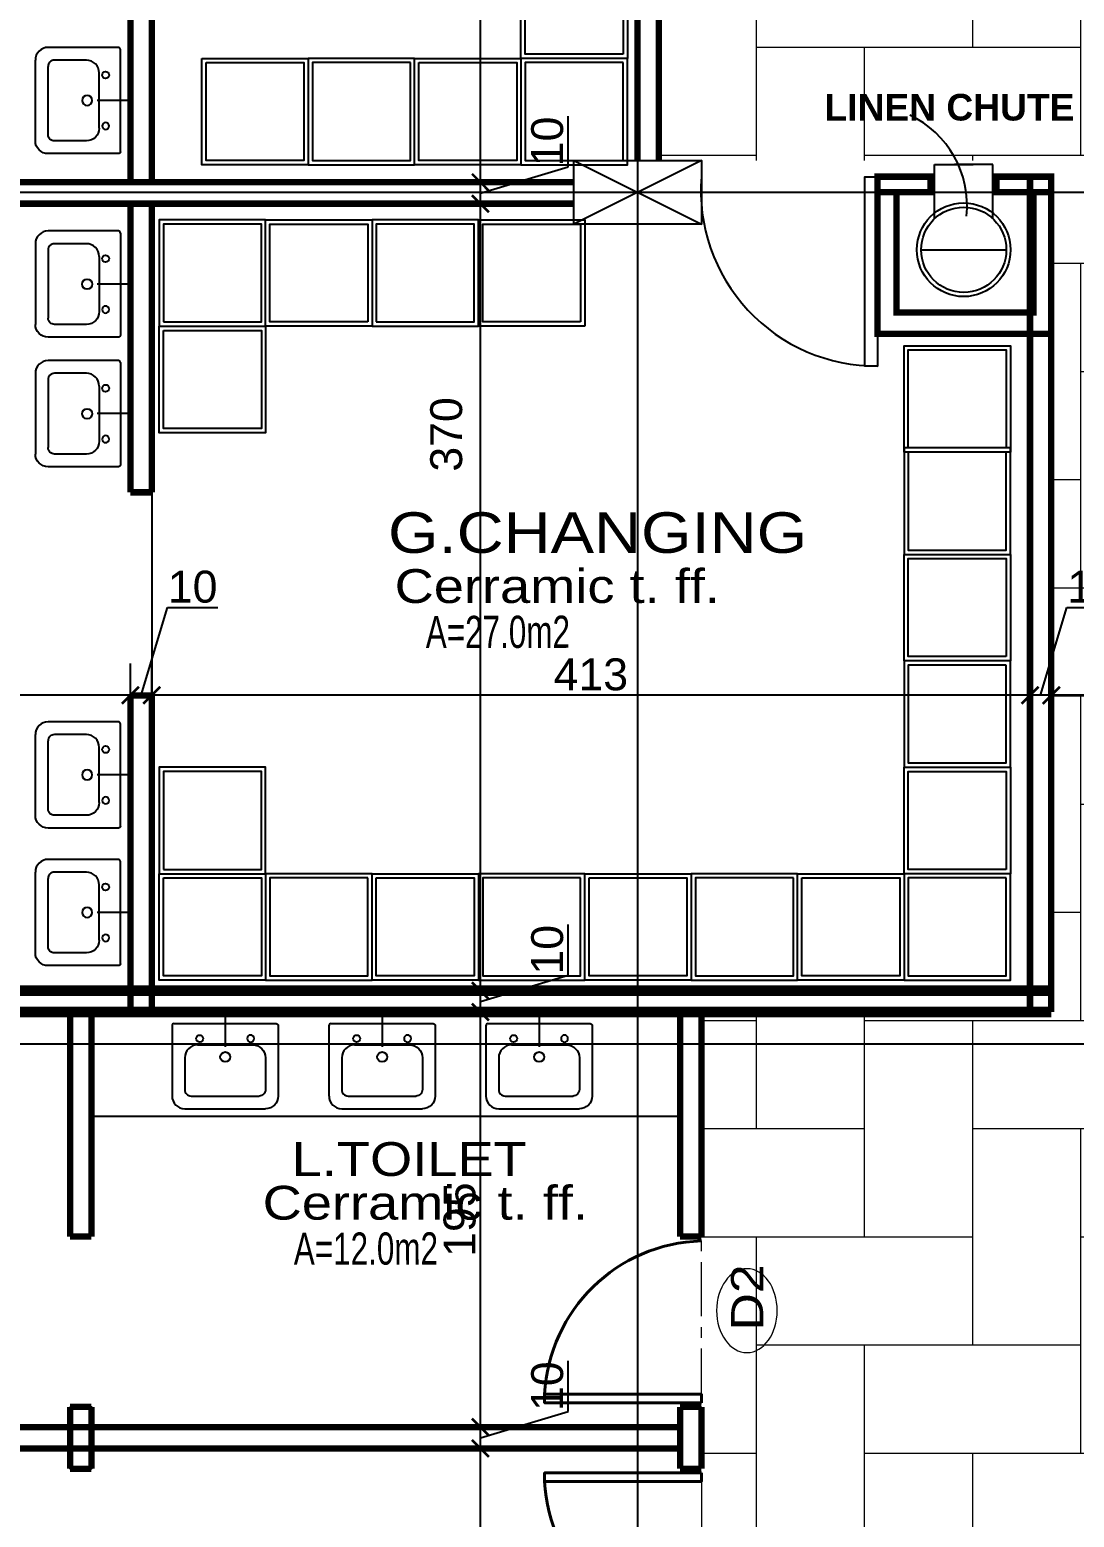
# Model space of a CAD drawing. Extents: x 250879 to 348495, y -51522 to -9360.
# Drawn here: x 293079 to 293570, y -21315 to -20616 of the extents above; entities that cross this region are included whole.
import ezdxf

# ---------------------------------------------------------------- set-up
doc = ezdxf.new("R2010")
doc.units = 0
doc.linetypes.add('CENTER', pattern=[50.8, 31.75, -6.35, 6.35, -6.35])
doc.layers.get('0').update_dxf_attribs({"linetype": 'CONTINUOUS'})
doc.layers.get('DEFPOINTS').update_dxf_attribs({"color": 9, "linetype": 'CONTINUOUS'})
for name, color, linetype, lineweight in [('A-Axis', 1, 'CENTER', 9), ('A-text finishing', 6, 'CONTINUOUS', 13), ('A-text function', 30, 'CONTINUOUS', 20), ('FURN', 126, 'CONTINUOUS', 9), ('SECTION-ar', 131, 'CONTINUOUS', 40)]:
    doc.layers.add(name, color=color, linetype=linetype, lineweight=lineweight)
for name, color, linetype in [('AXIS', 1, 'CONTINUOUS'), ('COLUMN', 5, 'CONTINUOUS'), ('elevat', 4, 'CONTINUOUS'), ('FURNITURE', 4, 'CONTINUOUS'), ('TEXT', 3, 'CONTINUOUS'), ('WALL', 7, 'CONTINUOUS'), ('WALL1', 2, 'CONTINUOUS')]:
    doc.layers.add(name, color=color, linetype=linetype)
doc.styles.add('ARIAL', font='BOD_CR.TTF', dxfattribs={"width": 1.2})
doc.styles.get("Standard").update_dxf_attribs({"font": 'sanss___.ttf', "height": 15})
doc.styles.add('STYLE4', font='arialbd.ttf', dxfattribs={"height": 0.2})
doc.dimstyles.new('STANDARD$0', dxfattribs={"dimscale": 0, "dimtxt": 12, "dimasz": 8, "dimexe": 15, "dimexo": 0.0625, "dimgap": 2, "dimtad": 1, "dimdec": 0, "dimzin": 0, "dimdsep": 46, "dimtxsty": 'Standard', "dimblk1": 'ARCHTICK', "dimblk2": 'ARCHTICK', "dimsah": 1, "dimcen": 0.09, "dimdle": 15, "dimclrd": 3, "dimclre": 3, "dimclrt": 3, "dimazin": 0, "dimtfac": 1, "dimtdec": 0, "dimtofl": 0, "dimtmove": 1, "dimatfit": 3, "dimldrblk": 'ARCHTICK', "dimfxl": 1.0455, "dimfxlon": 1, "dimtolj": 1, "dimtzin": 0, "dimarcsym": 0})

# ---------------------------------------------------------------- blocks, each defined once
blk = doc.blocks.new('COLUMN')
at = {"layer": 'AXIS'}
for p, q in [((236924.7, -9644.26), (236984.7, -9674.26)), ((236984.7, -9644.26), (236924.7, -9674.26))]:
    blk.add_line(p, q, dxfattribs=at)
at = {"layer": 'COLUMN'}
blk.add_lwpolyline([(236924.7, -9644.26), (236984.7, -9644.26), (236984.7, -9674.26), (236924.7, -9674.26)], close=True, dxfattribs=at)
blk = doc.blocks.new('AXISG')
at = {"layer": 'AXIS'}
for p, q in [((306395.36, -19949.16), (306395.36, -23531.69)), ((305601.38, -20692.83), (307936.9, -20692.83)), ((305610.04, -21092.83), (307936.9, -21092.83))]:
    blk.add_line(p, q, dxfattribs=at)
at = {"layer": 'WALL', "linetype": 'Continuous'}
blk.add_blockref('COLUMN', (69440.66, -11033.58), dxfattribs=at)
blk = doc.blocks.new('D95')
at = {"layer": 'A-Axis'}
blk.add_line((307625.71, -30976.98), (307530.71, -30976.98), dxfattribs=at)
at = {"layer": 'SECTION-ar', "ltscale": 20}
blk.add_lwpolyline([(307625.71, -30976.98), (307620.71, -30976.98), (307620.71, -30884.88), (307625.71, -30884.88)], close=True, dxfattribs=at)
blk.add_arc((307625.64, -30979.72), 94.97, 92.97547, 178.34595, dxfattribs=at)
blk = doc.blocks.new('hg')
at = {"layer": 'elevat'}
for p, q in [((91202.32, 75504.43), (91202.32, 75489.24)), ((91177.36, 75499.14), (91177.36, 75466.14)), ((91226.27, 75500.14), (91178.36, 75500.14)), ((91227.27, 75499.14), (91227.27, 75466.14)), ((91215.27, 75490.14), (91189.36, 75490.14)), ((91183.36, 75484.14), (91183.36, 75469.14)), ((91221.27, 75484.14), (91221.27, 75469.14)), ((91218.27, 75466.14), (91186.36, 75466.14)), ((91221.27, 75460.14), (91183.36, 75460.14))]:
    blk.add_line(p, q, dxfattribs=at)
for centre, major_axis, start_param, end_param in [((91178.36, 75499.14), (0.707, 0.707), 0.785398, 2.356194), ((91189.36, 75484.14), (-4.24, 4.24), -0.785398, 0.785398), ((91190.36, 75493.14), (-1.16, -1.16), 3.141593, 9.424778), ((91186.36, 75469.14), (2.12, 2.12), 2.356194, 3.926991), ((91183.36, 75466.14), (4.24, 4.24), 2.356194, 3.926991)]:
    blk.add_ellipse(centre, major_axis=major_axis, ratio=1, start_param=start_param, end_param=end_param, dxfattribs=at)
at = {"layer": 'elevat', "extrusion": (0, 0, -1)}
for centre, major_axis, start_param, end_param in [((91226.27, 75499.14), (-0.707, 0.707), 0.785398, 2.356194), ((91214.27, 75493.14), (-1.16, -1.16), 4.712389, 10.995574), ((91215.27, 75484.14), (4.24, 4.24), -0.785398, 0.785398), ((91202.27, 75484.49), (-1.65, -1.65), 4.712389, 10.995574), ((91218.27, 75469.14), (-2.12, 2.12), 2.356194, 3.926991), ((91221.27, 75466.14), (-4.24, 4.24), 2.356194, 3.926991)]:
    blk.add_ellipse(centre, major_axis=major_axis, ratio=1, start_param=start_param, end_param=end_param, dxfattribs=at)
blk = doc.blocks.new('_ARCHTICK')
at = {"color": 0, "linetype": 'ByBlock', "const_width": 0.15}
blk.add_lwpolyline([(-0.5, -0.5), (0.5, 0.5)], dxfattribs=at)
blk = doc.blocks.new('*D256')
at = {"layer": 'DEFPOINTS', "color": 0, "linetype": 'Continuous', "transparency": 16777216}
for p in [(293559.35, -20929.07), (293559.35, -20929.07), (293701.89, -20929.07)]:
    blk.add_point(p, dxfattribs=at)
at = {"layer": 'WALL', "color": 3, "linetype": 'Continuous', "lineweight": -2, "transparency": 16777216}
for p, q in [((293559.35, -20929.07), (293559.35, -20914.07)), ((293716.89, -20929.07), (293544.35, -20929.07)), ((293701.89, -20929.07), (293701.89, -20944.07))]:
    blk.add_line(p, q, dxfattribs=at)
at = {"layer": 'WALL', "color": 3, "linetype": 'Continuous', "lineweight": -2, "transparency": 16777216, "xscale": 8, "yscale": 8, "zscale": 8, "rotation": 180}
blk.add_blockref('_ARCHTICK', (293559.35, -20929.07), dxfattribs=at)
at = {"layer": 'WALL', "color": 3, "linetype": 'Continuous', "lineweight": -2, "transparency": 16777216, "xscale": 8, "yscale": 8, "zscale": 8}
blk.add_blockref('_ARCHTICK', (293701.89, -20929.07), dxfattribs=at)
at = {"layer": 'WALL', "color": 3, "linetype": 'Continuous', "transparency": 16777216, "insert": (293630.62, -20919.33), "char_height": 15, "attachment_point": 5}
blk.add_mtext('\\A1;143', dxfattribs=at)
blk = doc.blocks.new('*D718')
at = {"layer": 'DEFPOINTS', "color": 0, "linetype": 'Continuous', "transparency": 16777216}
for p in [(293549.35, -20929.07), (293549.35, -20929.07), (293559.35, -20929.07)]:
    blk.add_point(p, dxfattribs=at)
at = {"layer": 'WALL', "color": 3, "linetype": 'Continuous', "lineweight": -2, "transparency": 16777216}
for p, q in [((293554.35, -20929.07), (293566.71, -20887.89)), ((293566.71, -20887.89), (293590.48, -20887.89)), ((293549.35, -20929.07), (293549.35, -20914.07)), ((293574.35, -20929.07), (293534.35, -20929.07)), ((293559.35, -20929.07), (293559.35, -20944.07))]:
    blk.add_line(p, q, dxfattribs=at)
at = {"layer": 'WALL', "color": 3, "linetype": 'Continuous', "lineweight": -2, "transparency": 16777216, "xscale": 8, "yscale": 8, "zscale": 8, "rotation": 180}
blk.add_blockref('_ARCHTICK', (293549.35, -20929.07), dxfattribs=at)
at = {"layer": 'WALL', "color": 3, "linetype": 'Continuous', "lineweight": -2, "transparency": 16777216, "xscale": 8, "yscale": 8, "zscale": 8}
blk.add_blockref('_ARCHTICK', (293559.35, -20929.07), dxfattribs=at)
at = {"layer": 'WALL', "color": 3, "linetype": 'Continuous', "transparency": 16777216, "insert": (293578.59, -20878.16), "char_height": 15, "attachment_point": 5}
blk.add_mtext('\\A1;10', dxfattribs=at)
blk = doc.blocks.new('*D719')
at = {"layer": 'DEFPOINTS', "color": 0, "linetype": 'Continuous', "transparency": 16777216}
for p in [(293136.63, -20929.07), (293136.63, -20929.07), (293549.35, -20929.07)]:
    blk.add_point(p, dxfattribs=at)
at = {"layer": 'WALL', "color": 3, "linetype": 'Continuous', "lineweight": -2, "transparency": 16777216}
for p, q in [((293136.63, -20929.07), (293136.63, -20914.07)), ((293549.35, -20929.07), (293549.35, -20914.07)), ((293564.35, -20929.07), (293121.63, -20929.07))]:
    blk.add_line(p, q, dxfattribs=at)
at = {"layer": 'WALL', "color": 3, "linetype": 'Continuous', "lineweight": -2, "transparency": 16777216, "xscale": 8, "yscale": 8, "zscale": 8, "rotation": 180}
blk.add_blockref('_ARCHTICK', (293136.63, -20929.07), dxfattribs=at)
at = {"layer": 'WALL', "color": 3, "linetype": 'Continuous', "lineweight": -2, "transparency": 16777216, "xscale": 8, "yscale": 8, "zscale": 8}
blk.add_blockref('_ARCHTICK', (293549.35, -20929.07), dxfattribs=at)
at = {"layer": 'WALL', "color": 3, "linetype": 'Continuous', "transparency": 16777216, "insert": (293342.99, -20919.33), "char_height": 15, "attachment_point": 5}
blk.add_mtext('\\A1;413', dxfattribs=at)
blk = doc.blocks.new('*D720')
at = {"layer": 'DEFPOINTS', "color": 0, "linetype": 'Continuous', "transparency": 16777216}
for p in [(293126.63, -20929.07), (293126.63, -20929.07), (293136.63, -20929.07)]:
    blk.add_point(p, dxfattribs=at)
at = {"layer": 'WALL', "color": 3, "linetype": 'Continuous', "lineweight": -2, "transparency": 16777216}
for p, q in [((293131.63, -20929.07), (293143.99, -20887.89)), ((293143.99, -20887.89), (293167.76, -20887.89)), ((293126.63, -20929.07), (293126.63, -20914.07)), ((293136.63, -20929.07), (293136.63, -20914.07)), ((293151.63, -20929.07), (293111.63, -20929.07))]:
    blk.add_line(p, q, dxfattribs=at)
at = {"layer": 'WALL', "color": 3, "linetype": 'Continuous', "lineweight": -2, "transparency": 16777216, "xscale": 8, "yscale": 8, "zscale": 8, "rotation": 180}
blk.add_blockref('_ARCHTICK', (293126.63, -20929.07), dxfattribs=at)
at = {"layer": 'WALL', "color": 3, "linetype": 'Continuous', "lineweight": -2, "transparency": 16777216, "xscale": 8, "yscale": 8, "zscale": 8}
blk.add_blockref('_ARCHTICK', (293136.63, -20929.07), dxfattribs=at)
at = {"layer": 'WALL', "color": 3, "linetype": 'Continuous', "transparency": 16777216, "insert": (293155.87, -20878.16), "char_height": 15, "attachment_point": 5}
blk.add_mtext('\\A1;10', dxfattribs=at)
blk = doc.blocks.new('*D721')
at = {"layer": 'DEFPOINTS', "color": 0, "linetype": 'Continuous', "transparency": 16777216}
for p in [(292972.14, -20929.07), (293126.63, -20929.07), (292972.14, -20953.73)]:
    blk.add_point(p, dxfattribs=at)
at = {"layer": 'WALL', "color": 3, "linetype": 'Continuous', "lineweight": -2, "transparency": 16777216}
for p, q in [((292972.14, -20930.12), (292972.14, -20914.07)), ((293126.63, -20929.07), (293126.63, -20914.07)), ((293141.63, -20929.07), (292957.14, -20929.07))]:
    blk.add_line(p, q, dxfattribs=at)
at = {"layer": 'WALL', "color": 3, "linetype": 'Continuous', "lineweight": -2, "transparency": 16777216, "xscale": 8, "yscale": 8, "zscale": 8, "rotation": 180}
blk.add_blockref('_ARCHTICK', (292972.14, -20929.07), dxfattribs=at)
at = {"layer": 'WALL', "color": 3, "linetype": 'Continuous', "lineweight": -2, "transparency": 16777216, "xscale": 8, "yscale": 8, "zscale": 8}
blk.add_blockref('_ARCHTICK', (293126.63, -20929.07), dxfattribs=at)
at = {"layer": 'WALL', "color": 3, "linetype": 'Continuous', "transparency": 16777216, "insert": (293049.38, -20919.34), "char_height": 15, "attachment_point": 5}
blk.add_mtext('\\A1;154', dxfattribs=at)
blk = doc.blocks.new('*D728')
at = {"layer": 'DEFPOINTS', "color": 0, "linetype": 'Continuous', "transparency": 16777216}
for p in [(293265.44, -21282.83), (293291.09, -21282.83), (293265.44, -21492.83)]:
    blk.add_point(p, dxfattribs=at)
at = {"layer": 'WALL', "color": 3, "linetype": 'Continuous', "lineweight": -2, "transparency": 16777216}
for p, q in [((293291.09, -21507.83), (293291.09, -21267.83)), ((293290.04, -21282.83), (293306.09, -21282.83)), ((293290.04, -21492.83), (293306.09, -21492.83))]:
    blk.add_line(p, q, dxfattribs=at)
at = {"layer": 'WALL', "color": 3, "linetype": 'Continuous', "lineweight": -2, "transparency": 16777216, "xscale": 8, "yscale": 8, "zscale": 8}
for p, rotation in [((293291.09, -21282.83), 90), ((293291.09, -21492.83), 270)]:
    blk.add_blockref('_ARCHTICK', p, dxfattribs=dict(at, rotation=rotation))
at = {"layer": 'WALL', "color": 3, "linetype": 'Continuous', "transparency": 16777216, "insert": (293281.36, -21387.83), "char_height": 15, "attachment_point": 5, "rotation": 90}
blk.add_mtext('\\A1;210', dxfattribs=at)
blk = doc.blocks.new('*D729')
at = {"layer": 'DEFPOINTS', "color": 0, "linetype": 'Continuous', "transparency": 16777216}
for p in [(293265.44, -21272.83), (293291.09, -21272.83), (293265.44, -21282.83)]:
    blk.add_point(p, dxfattribs=at)
at = {"layer": 'WALL', "color": 3, "linetype": 'Continuous', "lineweight": -2, "transparency": 16777216}
for p, q in [((293332.27, -21265.48), (293332.27, -21241.71)), ((293291.09, -21297.83), (293291.09, -21257.83)), ((293291.09, -21277.83), (293332.27, -21265.48)), ((293290.04, -21272.83), (293306.09, -21272.83)), ((293290.04, -21282.83), (293306.09, -21282.83))]:
    blk.add_line(p, q, dxfattribs=at)
at = {"layer": 'WALL', "color": 3, "linetype": 'Continuous', "lineweight": -2, "transparency": 16777216, "xscale": 8, "yscale": 8, "zscale": 8}
for p, rotation in [((293291.09, -21272.83), 90), ((293291.09, -21282.83), 270)]:
    blk.add_blockref('_ARCHTICK', p, dxfattribs=dict(at, rotation=rotation))
at = {"layer": 'WALL', "color": 3, "linetype": 'Continuous', "transparency": 16777216, "insert": (293322.54, -21253.59), "char_height": 15, "attachment_point": 5, "rotation": 90}
blk.add_mtext('\\A1;10', dxfattribs=at)
blk = doc.blocks.new('*D730')
at = {"layer": 'DEFPOINTS', "color": 0, "linetype": 'Continuous', "transparency": 16777216}
for p in [(293271.86, -21077.83), (293291.09, -21077.83), (293265.44, -21272.83)]:
    blk.add_point(p, dxfattribs=at)
at = {"layer": 'WALL', "color": 3, "linetype": 'Continuous', "lineweight": -2, "transparency": 16777216}
for p, q in [((293291.09, -21287.83), (293291.09, -21062.83)), ((293290.04, -21077.83), (293306.09, -21077.83)), ((293290.04, -21272.83), (293306.09, -21272.83))]:
    blk.add_line(p, q, dxfattribs=at)
at = {"layer": 'WALL', "color": 3, "linetype": 'Continuous', "lineweight": -2, "transparency": 16777216, "xscale": 8, "yscale": 8, "zscale": 8}
for p, rotation in [((293291.09, -21077.83), 90), ((293291.09, -21272.83), 270)]:
    blk.add_blockref('_ARCHTICK', p, dxfattribs=dict(at, rotation=rotation))
at = {"layer": 'WALL', "color": 3, "linetype": 'Continuous', "transparency": 16777216, "insert": (293281.36, -21175.33), "char_height": 15, "attachment_point": 5, "rotation": 90}
blk.add_mtext('\\A1;195', dxfattribs=at)
blk = doc.blocks.new('*D731')
at = {"layer": 'DEFPOINTS', "color": 0, "linetype": 'Continuous', "transparency": 16777216}
for p in [(293271.86, -21067.83), (293291.09, -21067.83), (293271.86, -21077.83)]:
    blk.add_point(p, dxfattribs=at)
at = {"layer": 'WALL', "color": 3, "linetype": 'Continuous', "lineweight": -2, "transparency": 16777216}
for p, q in [((293332.27, -21060.48), (293332.27, -21036.71)), ((293291.09, -21092.83), (293291.09, -21052.83)), ((293291.09, -21072.83), (293332.27, -21060.48)), ((293290.04, -21067.83), (293306.09, -21067.83)), ((293290.04, -21077.83), (293306.09, -21077.83))]:
    blk.add_line(p, q, dxfattribs=at)
at = {"layer": 'WALL', "color": 3, "linetype": 'Continuous', "lineweight": -2, "transparency": 16777216, "xscale": 8, "yscale": 8, "zscale": 8}
for p, rotation in [((293291.09, -21067.83), 90), ((293291.09, -21077.83), 270)]:
    blk.add_blockref('_ARCHTICK', p, dxfattribs=dict(at, rotation=rotation))
at = {"layer": 'WALL', "color": 3, "linetype": 'Continuous', "transparency": 16777216, "insert": (293322.54, -21048.59), "char_height": 15, "attachment_point": 5, "rotation": 90}
blk.add_mtext('\\A1;10', dxfattribs=at)
blk = doc.blocks.new('*D732')
at = {"layer": 'DEFPOINTS', "color": 0, "linetype": 'Continuous', "transparency": 16777216}
for p in [(293264.27, -20698.23), (293291.09, -20698.23), (293271.86, -21067.83)]:
    blk.add_point(p, dxfattribs=at)
at = {"layer": 'WALL', "color": 3, "linetype": 'Continuous', "lineweight": -2, "transparency": 16777216}
for p, q in [((293291.09, -21082.83), (293291.09, -20683.23)), ((293290.04, -20698.23), (293306.09, -20698.23)), ((293290.04, -21067.83), (293306.09, -21067.83))]:
    blk.add_line(p, q, dxfattribs=at)
at = {"layer": 'WALL', "color": 3, "linetype": 'Continuous', "lineweight": -2, "transparency": 16777216, "xscale": 8, "yscale": 8, "zscale": 8}
for p, rotation in [((293291.09, -20698.23), 90), ((293291.09, -21067.83), 270)]:
    blk.add_blockref('_ARCHTICK', p, dxfattribs=dict(at, rotation=rotation))
at = {"layer": 'WALL', "color": 3, "linetype": 'Continuous', "transparency": 16777216, "insert": (293275.1, -20806.56), "char_height": 15, "attachment_point": 5, "rotation": 90}
blk.add_mtext('\\A1;370', dxfattribs=at)
blk = doc.blocks.new('*D733')
at = {"layer": 'DEFPOINTS', "color": 0, "linetype": 'Continuous', "transparency": 16777216}
for p in [(293264.27, -20688.13), (293291.09, -20688.13), (293264.27, -20698.23)]:
    blk.add_point(p, dxfattribs=at)
at = {"layer": 'WALL', "color": 3, "linetype": 'Continuous', "lineweight": -2, "transparency": 16777216}
for p, q in [((293332.27, -20680.82), (293332.27, -20657.05)), ((293291.09, -20713.23), (293291.09, -20673.13)), ((293291.09, -20693.18), (293332.27, -20680.82)), ((293290.04, -20688.13), (293306.09, -20688.13)), ((293290.04, -20698.23), (293306.09, -20698.23))]:
    blk.add_line(p, q, dxfattribs=at)
at = {"layer": 'WALL', "color": 3, "linetype": 'Continuous', "lineweight": -2, "transparency": 16777216, "xscale": 8, "yscale": 8, "zscale": 8}
for p, rotation in [((293291.09, -20688.13), 90), ((293291.09, -20698.23), 270)]:
    blk.add_blockref('_ARCHTICK', p, dxfattribs=dict(at, rotation=rotation))
at = {"layer": 'WALL', "color": 3, "linetype": 'Continuous', "transparency": 16777216, "insert": (293322.54, -20668.94), "char_height": 15, "attachment_point": 5, "rotation": 90}
blk.add_mtext('\\A1;10', dxfattribs=at)
blk = doc.blocks.new('*D734')
at = {"layer": 'DEFPOINTS', "color": 0, "linetype": 'Continuous', "transparency": 16777216}
for p in [(293284.59, -20258.44), (293291.09, -20258.44), (293264.27, -20688.13)]:
    blk.add_point(p, dxfattribs=at)
at = {"layer": 'WALL', "color": 3, "linetype": 'Continuous', "lineweight": -2, "transparency": 16777216}
for p, q in [((293291.09, -20703.13), (293291.09, -20243.44)), ((293290.04, -20258.44), (293306.09, -20258.44)), ((293290.04, -20688.13), (293306.09, -20688.13))]:
    blk.add_line(p, q, dxfattribs=at)
at = {"layer": 'WALL', "color": 3, "linetype": 'Continuous', "lineweight": -2, "transparency": 16777216, "xscale": 8, "yscale": 8, "zscale": 8}
for p, rotation in [((293291.09, -20258.44), 90), ((293291.09, -20688.13), 270)]:
    blk.add_blockref('_ARCHTICK', p, dxfattribs=dict(at, rotation=rotation))
at = {"layer": 'WALL', "color": 3, "linetype": 'Continuous', "transparency": 16777216, "insert": (293291.92, -20542.31), "char_height": 15, "attachment_point": 5, "rotation": 90}
blk.add_mtext('\\A1;430', dxfattribs=at)

msp = doc.modelspace()

# ---------------------------------------------------------------- hatches: boundary and pattern name
at = {"layer": 'A-text function'}
h = msp.add_hatch(dxfattribs=at)
h.set_pattern_fill('AR-HBONE', color=256, scale=0.5, angle=45, style=0)
h.paths.add_polyline_path([(293701.89481, -21712.91526), (293701.89481, -20398.83803), (293375.46455, -20398.83803), (293375.46455, -20493.12766), (293374.91981, -20677.83296), (293560.69666, -20678.01157), (293560.69666, -21077.83296), (293394.91981, -21077.83296), (293394.91981, -21492.83296), (293480.13483, -21492.83296), (293480.13483, -21712.91526)])
h.paths.add_polyline_path([(293701.89481, -21907.83296), (293701.89481, -21712.91526), (292949.44294, -21712.91526), (292949.44294, -21907.83296)])

# ---------------------------------------------------------------- linework, layer by layer
at = {"layer": 'AXIS'}
for p, q in [((293364.91981, -19501.49474), (293364.91981, -23531.69157)), ((293477.65424, -20692.83296), (294906.46044, -20692.83296)), ((292653.19287, -21092.83296), (294906.46044, -21092.83296))]:
    msp.add_line(p, q, dxfattribs=at)
at = {"layer": 'FURN', "extrusion": (0, 0, -1)}
msp.add_ellipse((293416.32033, -21218.1032), major_axis=(0, -19.68597), ratio=0.724380907, dxfattribs=at)
at = {"layer": 'FURNITURE'}
msp.add_line((293477.65424, -20685.49755), (293477.65424, -20774.48075), dxfattribs=at)
at = {"layer": 'FURNITURE', "ltscale": 3}
msp.add_line((293136.63422, -20833.76084), (293136.63422, -20929.21274), dxfattribs=at)
at = {"layer": 'FURNITURE'}
for points in [[(293360.15518, -20629.91632), (293310.15518, -20629.91632), (293310.15518, -20579.91632), (293360.15518, -20579.91632)], [(293358.15518, -20627.91632), (293312.15518, -20627.91632), (293312.15518, -20581.91632), (293358.15518, -20581.91632)], [(293160.15518, -20629.91632), (293210.15518, -20629.91632), (293210.15518, -20679.91632), (293160.15518, -20679.91632)], [(293260.15518, -20629.91632), (293210.15518, -20629.91632), (293210.15518, -20679.91632), (293260.15518, -20679.91632)], [(293260.15518, -20629.91632), (293310.15518, -20629.91632), (293310.15518, -20679.91632), (293260.15518, -20679.91632)], [(293360.15518, -20629.91632), (293310.15518, -20629.91632), (293310.15518, -20679.91632), (293360.15518, -20679.91632)], [(293162.15518, -20631.91632), (293208.15518, -20631.91632), (293208.15518, -20677.91632), (293162.15518, -20677.91632)], [(293258.15518, -20631.91632), (293212.15518, -20631.91632), (293212.15518, -20677.91632), (293258.15518, -20677.91632)], [(293262.15518, -20631.91632), (293308.15518, -20631.91632), (293308.15518, -20677.91632), (293262.15518, -20677.91632)], [(293358.15518, -20631.91632), (293312.15518, -20631.91632), (293312.15518, -20677.91632), (293358.15518, -20677.91632)], [(293140.1483, -20755.74961), (293190.1483, -20755.74961), (293190.1483, -20705.74961), (293140.1483, -20705.74961)], [(293142.1483, -20753.74961), (293188.1483, -20753.74961), (293188.1483, -20707.74961), (293142.1483, -20707.74961)], [(293240.1483, -20755.74961), (293190.1483, -20755.74961), (293190.1483, -20705.74961), (293240.1483, -20705.74961)], [(293238.1483, -20753.74961), (293192.1483, -20753.74961), (293192.1483, -20707.74961), (293238.1483, -20707.74961)], [(293240.1483, -20755.74961), (293290.1483, -20755.74961), (293290.1483, -20705.74961), (293240.1483, -20705.74961)], [(293242.1483, -20753.74961), (293288.1483, -20753.74961), (293288.1483, -20707.74961), (293242.1483, -20707.74961)], [(293340.1483, -20755.74961), (293290.1483, -20755.74961), (293290.1483, -20705.74961), (293340.1483, -20705.74961)], [(293338.1483, -20753.74961), (293292.1483, -20753.74961), (293292.1483, -20707.74961), (293338.1483, -20707.74961)], [(293140.1483, -20755.74961), (293190.1483, -20755.74961), (293190.1483, -20805.74961), (293140.1483, -20805.74961)], [(293142.1483, -20757.74961), (293188.1483, -20757.74961), (293188.1483, -20803.74961), (293142.1483, -20803.74961)], [(293540.1483, -20814.87493), (293490.1483, -20814.87493), (293490.1483, -20764.87493), (293540.1483, -20764.87493)], [(293538.1483, -20812.87493), (293492.1483, -20812.87493), (293492.1483, -20766.87493), (293538.1483, -20766.87493)], [(293540.1483, -20812.87493), (293490.1483, -20812.87493), (293490.1483, -20862.87493), (293540.1483, -20862.87493)], [(293538.1483, -20814.87493), (293492.1483, -20814.87493), (293492.1483, -20860.87493), (293538.1483, -20860.87493)], [(293540.1483, -20912.87493), (293490.1483, -20912.87493), (293490.1483, -20862.87493), (293540.1483, -20862.87493)], [(293538.1483, -20910.87493), (293492.1483, -20910.87493), (293492.1483, -20864.87493), (293538.1483, -20864.87493)], [(293540.1483, -20912.87493), (293490.1483, -20912.87493), (293490.1483, -20962.87493), (293540.1483, -20962.87493)], [(293538.1483, -20914.87493), (293492.1483, -20914.87493), (293492.1483, -20960.87493), (293538.1483, -20960.87493)], [(293140.1483, -21012.87493), (293190.1483, -21012.87493), (293190.1483, -20962.87493), (293140.1483, -20962.87493)], [(293142.1483, -21010.87493), (293188.1483, -21010.87493), (293188.1483, -20964.87493), (293142.1483, -20964.87493)], [(293540.1483, -21012.87493), (293490.1483, -21012.87493), (293490.1483, -20962.87493), (293540.1483, -20962.87493)], [(293538.1483, -21010.87493), (293492.1483, -21010.87493), (293492.1483, -20964.87493), (293538.1483, -20964.87493)], [(293140.1483, -21012.87493), (293190.1483, -21012.87493), (293190.1483, -21062.87493), (293140.1483, -21062.87493)], [(293142.1483, -21014.87493), (293188.1483, -21014.87493), (293188.1483, -21060.87493), (293142.1483, -21060.87493)], [(293240.1483, -21012.87493), (293190.1483, -21012.87493), (293190.1483, -21062.87493), (293240.1483, -21062.87493)], [(293238.1483, -21014.87493), (293192.1483, -21014.87493), (293192.1483, -21060.87493), (293238.1483, -21060.87493)], [(293240.1483, -21012.87493), (293290.1483, -21012.87493), (293290.1483, -21062.87493), (293240.1483, -21062.87493)], [(293242.1483, -21014.87493), (293288.1483, -21014.87493), (293288.1483, -21060.87493), (293242.1483, -21060.87493)], [(293340.1483, -21012.87493), (293290.1483, -21012.87493), (293290.1483, -21062.87493), (293340.1483, -21062.87493)], [(293338.1483, -21014.87493), (293292.1483, -21014.87493), (293292.1483, -21060.87493), (293338.1483, -21060.87493)], [(293340.1483, -21012.87493), (293390.1483, -21012.87493), (293390.1483, -21062.87493), (293340.1483, -21062.87493)], [(293342.1483, -21014.87493), (293388.1483, -21014.87493), (293388.1483, -21060.87493), (293342.1483, -21060.87493)], [(293440.1483, -21012.87493), (293390.1483, -21012.87493), (293390.1483, -21062.87493), (293440.1483, -21062.87493)], [(293438.1483, -21014.87493), (293392.1483, -21014.87493), (293392.1483, -21060.87493), (293438.1483, -21060.87493)], [(293440.1483, -21012.87493), (293490.1483, -21012.87493), (293490.1483, -21062.87493), (293440.1483, -21062.87493)], [(293442.1483, -21014.87493), (293488.1483, -21014.87493), (293488.1483, -21060.87493), (293442.1483, -21060.87493)], [(293540.1483, -21012.87493), (293490.1483, -21012.87493), (293490.1483, -21062.87493), (293540.1483, -21062.87493)], [(293538.1483, -21014.87493), (293492.1483, -21014.87493), (293492.1483, -21060.87493), (293538.1483, -21060.87493)]]:
    msp.add_lwpolyline(points, close=True, dxfattribs=at)
at = {"layer": 'FURNITURE', "flags": 128}
msp.add_lwpolyline([(293477.65424, -20685.49755), (293477.65424, -20774.48075), (293471.65424, -20774.48075), (293471.65424, -20685.49755), (293477.65424, -20685.49755)], dxfattribs=at)
at = {"layer": 'FURNITURE', "ltscale": 3}
msp.add_lwpolyline([(293384.91981, -21077.83296), (293108.27453, -21077.83296), (293108.27453, -21126.77053), (293384.91981, -21126.77053)], close=True, dxfattribs=at)
at = {"layer": 'FURNITURE'}
msp.add_arc((293477.23521, -20691.91652), 82.56529, 175.54108568, 270.29078671, dxfattribs=at)
at = {"layer": 'WALL', "linetype": 'Continuous'}
for p, q in [((293504.50846, -20705.25208), (293504.50846, -20679.81819)), ((293504.50846, -20679.81819), (293522.59325, -20679.81819)), ((293531.89833, -20679.81819), (293513.81354, -20679.81819)), ((293531.89833, -20705.25208), (293531.89833, -20679.81819)), ((293502.63373, -20692.83296), (293533.56852, -20692.83296)), ((293498.2034, -20719.82771), (293538.2034, -20719.82771)), ((293384.91981, -21263.30025), (293394.91981, -21263.30025)), ((293394.91981, -21272.83296), (293394.91981, -21282.83296))]:
    msp.add_line(p, q, dxfattribs=at)
at = {"layer": 'WALL', "linetype": 'Continuous', "ltscale": 3}
for p, q in [((293384.91981, -21077.83296), (293384.91981, -21077.83296)), ((293394.91981, -21077.83296), (293394.91981, -21077.83296))]:
    msp.add_line(p, q, dxfattribs=at)
at = {"layer": 'WALL', "linetype": 'Continuous', "const_width": 3}
for points in [[(293364.91981, -20493.12766), (293364.91981, -20677.83296)], [(293374.91981, -20493.12766), (293374.91981, -20677.83296)], [(293126.63422, -20534.05627), (293126.63422, -20688.12766)], [(293136.63422, -20534.05627), (293136.63422, -20688.12766)], [(292972.13537, -20688.12766), (293334.91981, -20688.12766)], [(293559.35365, -20759.28907), (293477.65424, -20759.28907), (293477.65424, -20685.49755)], [(293477.65424, -20685.49755), (293486.65209, -20685.49755), (293502.63373, -20685.49755), (293502.63373, -20692.83296), (293486.65209, -20692.83296)], [(293550.98663, -20749.28907), (293550.98663, -20692.83296), (293533.56852, -20692.83296), (293533.56852, -20685.49755), (293559.35365, -20685.49755), (293559.35365, -20759.28907), (293477.65424, -20759.28907), (293477.65424, -20685.49755), (293502.63373, -20685.49755), (293502.63373, -20692.83296), (293486.65209, -20692.83296), (293486.65209, -20749.28907), (293550.98663, -20749.28907), (293550.98663, -20692.83296), (293533.56852, -20692.83296), (293533.56852, -20685.49755), (293559.35365, -20685.49755)], [(293504.50846, -20685.49755), (293477.65424, -20685.49755)], [(293559.35365, -20685.49755), (293531.89833, -20685.49755)], [(293559.35365, -20685.49755), (293550.26419, -20685.49755), (293533.56852, -20685.49755), (293533.56852, -20692.83296), (293550.26419, -20692.83296)], [(293549.35365, -20685.49755), (293549.35365, -20787.79126)], [(293559.35365, -20685.49755), (293559.35365, -20787.79126)], [(293504.50846, -20692.83296), (293477.65424, -20692.83296)], [(293559.35365, -20692.83296), (293531.89833, -20692.83296)], [(293334.91981, -20698.22581), (292959.44294, -20698.22581)], [(292972.13537, -20698.12766), (293334.91981, -20698.12766)], [(293126.63422, -20833.76084), (293126.63422, -20697.53827)], [(293136.63422, -20833.76084), (293136.63422, -20697.53827)], [(293549.35365, -20759.28907), (293549.35365, -21077.83296)], [(293552.25071, -20759.41577), (293552.25071, -20759.28907)], [(293559.35365, -20759.28907), (293559.35365, -21077.83296)], [(293136.63422, -20833.76084), (293126.63422, -20833.76084)], [(293126.63422, -20929.21274), (293126.63422, -21077.83296)], [(293136.63422, -20929.21274), (293126.63422, -20929.21274)], [(293136.63422, -20929.21274), (293136.63422, -21077.83296)], [(293098.27453, -21183.30025), (293098.27453, -21077.83296)], [(293108.27453, -21183.30025), (293108.27453, -21077.83296)], [(293384.91981, -21077.83296), (293384.91981, -21183.30025)], [(293394.91981, -21077.83296), (293394.91981, -21183.30025)], [(293108.27453, -21183.30025), (293098.27453, -21183.30025)], [(293394.91981, -21183.30025), (293384.91981, -21183.30025)], [(293098.27453, -21263.30025), (293098.27453, -21292.36568)], [(293108.27453, -21263.30025), (293098.27453, -21263.30025)], [(293108.27453, -21263.30025), (293108.27453, -21292.36568)], [(293384.91981, -21263.30025), (293384.91981, -21292.36568)], [(293394.91981, -21263.30025), (293384.91981, -21263.30025)], [(293394.91981, -21263.30025), (293394.91981, -21292.36568)], [(292979.41613, -21272.83296), (293384.91981, -21272.83296)], [(292979.41613, -21282.83296), (293384.91981, -21282.83296)], [(293108.27453, -21292.36568), (293098.27453, -21292.36568)], [(293394.91981, -21292.36568), (293384.91981, -21292.36568)]]:
    msp.add_lwpolyline(points, dxfattribs=at)
at = {"layer": 'WALL', "linetype": 'Continuous', "ltscale": 3, "const_width": 5}
for points in [[(292949.44294, -21067.83296), (292809.44294, -21067.83296), (293559.35365, -21067.83296)], [(292949.44294, -21077.83296), (292809.44294, -21077.83296), (293559.35365, -21077.83296)], [(292949.44294, -21077.83296), (293399.91981, -21077.83296), (293399.91981, -21077.83296)], [(293399.59064, -21077.83296), (293166.36245, -21077.83296)], [(293394.91981, -21077.83296), (293384.91981, -21077.83296)]]:
    msp.add_lwpolyline(points, dxfattribs=at)
at = {"layer": 'WALL', "linetype": 'Continuous'}
msp.add_lwpolyline([(293098.27453, -21263.30025), (293108.27453, -21263.30025), (293108.27453, -21292.36568), (293098.27453, -21292.36568)], close=True, dxfattribs=at)
for radius in [22, 20]:
    msp.add_circle((293518.2034, -20719.82771), radius, dxfattribs=at)
at = {"layer": 'WALL', "linetype": 'Continuous', "ltscale": 3}
msp.add_arc((293472.80421, -20699.09271), 46.98203, 354.04143644, 64.79616281, dxfattribs=at)
at = {"layer": 'WALL1', "linetype": 'ByBlock', "ltscale": 3}
msp.add_line((293477.65424, -20700.49755), (293477.65424, -20685.49755), dxfattribs=at)

# ---------------------------------------------------------------- block references
at = {"layer": 'FURN', "rotation": 270}
for p in [(217621.79927, 70552.58195), (217621.79927, 70235.83176), (217621.79927, 70171.20817)]:
    msp.add_blockref('hg', p, dxfattribs=at)
at = {"layer": 'FURN', "xscale": -1, "rotation": 270}
for p in [(217621.79927, -111938.24788), (217621.79927, -111999.12155)]:
    msp.add_blockref('hg', p, dxfattribs=at)
at = {"layer": 'FURN', "xscale": -1}
for p in [(384373.43819, -96583.43619), (384520.9619, -96583.43619)]:
    msp.add_blockref('hg', p, dxfattribs=at)
at = {"layer": 'FURNITURE', "ltscale": 3, "xscale": -1}
msp.add_blockref('hg', (384447.20004, -96583.43619), dxfattribs=at)
at = {"layer": 'WALL', "linetype": 'Continuous'}
msp.add_blockref('AXISG', (-13030.44082, 0), dxfattribs=at)
at = {"layer": 'WALL', "linetype": 'Continuous', "rotation": 90}
for p, xscale, yscale, zscale in [((268613.33365, 224839.21195), -0.8000000000001819, 0.8000000000001819, 0.8), ((268613.33365, -267394.87788), 0.8000000000029104, 0.8000000000029104, 0.8000000000029104)]:
    msp.add_blockref('D95', p, dxfattribs=dict(at, xscale=xscale, yscale=yscale, zscale=zscale))

# ---------------------------------------------------------------- texts
at = {"layer": 'A-text finishing', "style": 'ARIAL', "width": 1.2}
for p in [(293250.77357, -20885.71763), (293188.75633, -21175.35867)]:
    msp.add_text('Cerramic t. ff.', height=15.876, dxfattribs=at).set_placement(p)
msp.add_text('D2', height=15.12, rotation=90, dxfattribs=at).set_placement((293423.99861, -21227.38906))
at = {"layer": 'A-text function', "attachment_point": 1, "style": 'ARIAL'}
for s, insert, char_height, width in [('G.CHANGING', (293247.66706, -20843.14053), 19.0512, 577.1609088), ('L.TOILET', (293202.41064, -21138.95904), 15.876, 480.967424)]:
    msp.add_mtext(s, dxfattribs=dict(at, insert=insert, char_height=char_height, width=width))
at = {"layer": 'TEXT', "width": 0.7}
for s, p in [('A=27.0m2', (293265.40389, -20906.93597)), ('A=12.0m2', (293203.38665, -21196.57701))]:
    msp.add_text(s, height=15.12, rotation=0.12694545, dxfattribs=at).set_placement(p)
at = {"layer": 'TEXT', "insert": (293452.8261, -20646.61489), "char_height": 12.5, "width": 158.3714509, "attachment_point": 1, "style": 'STYLE4'}
msp.add_mtext('LINEN CHUTE', dxfattribs=at)

# ---------------------------------------------------------------- dimensions: what is measured, and where the dimension line sits
at = {"layer": 'WALL', "linetype": 'Continuous'}
for base, p1, p2, picture, middle in [((293291.08866, -20258.43794), (293264.26505, -20688.12766), (293284.59064, -20258.43794), '*D734', (293301.65242, -20542.31463)), ((293291.08866, -20698.22581), (293271.86409, -21067.83296), (293264.26505, -20698.22581), '*D732', (293284.83509, -20806.56347))]:
    dim = msp.add_linear_dim(base=base, p1=p1, p2=p2, angle=90, dimstyle='STANDARD$0', override={"dimscale": 1}, dxfattribs=at)
    dim.commit()
    dim.dimension.update_dxf_attribs({"geometry": picture, "text_midpoint": middle, "dimtype": 160})
for base, p1, p2, picture, middle in [((293291.08866, -20688.12766), (293264.26505, -20698.22581), (293264.26505, -20688.12766), '*D733', (293322.54134, -20678.82303)), ((293291.08866, -21067.83296), (293271.86409, -21077.83296), (293271.86409, -21067.83296), '*D731', (293322.54134, -21058.47926)), ((293291.08866, -21077.83296), (293265.43959, -21272.83296), (293271.86409, -21077.83296), '*D730', (293281.36232, -21175.33296)), ((293291.08866, -21272.83296), (293265.43959, -21282.83296), (293265.43959, -21272.83296), '*D729', (293322.54134, -21263.47926)), ((293291.08866, -21282.83296), (293265.43959, -21492.83296), (293265.43959, -21282.83296), '*D728', (293281.36232, -21387.83296))]:
    dim = msp.add_linear_dim(base=base, p1=p1, p2=p2, angle=90, dimstyle='STANDARD$0', override={"dimscale": 1}, dxfattribs=at)
    dim.commit()
    dim.dimension.update_dxf_attribs({"geometry": picture, "text_midpoint": middle})
for base, p1, p2, picture, middle in [((293126.63422, -20929.07), (293136.63422, -20929.07), (293126.63422, -20929.07), '*D720', (293145.98792, -20878.16465)), ((293549.35365, -20929.07), (293559.35365, -20929.07), (293549.35365, -20929.07), '*D718', (293568.70736, -20878.16465)), ((292972.13537, -20929.07), (293126.63422, -20929.07), (292972.13537, -20953.73481), '*D721', (293049.38479, -20919.34366)), ((293136.63422, -20929.07), (293549.35365, -20929.07), (293136.63422, -20929.07), '*D719', (293342.99394, -20919.33337)), ((293559.35365, -20929.07), (293701.89481, -20929.07), (293559.35365, -20929.07), '*D256', (293630.62423, -20919.33337))]:
    dim = msp.add_linear_dim(base=base, p1=p1, p2=p2, dimstyle='STANDARD$0', override={"dimscale": 1}, dxfattribs=at)
    dim.commit()
    dim.dimension.update_dxf_attribs({"geometry": picture, "text_midpoint": middle})

doc.saveas('drawing.dxf')
